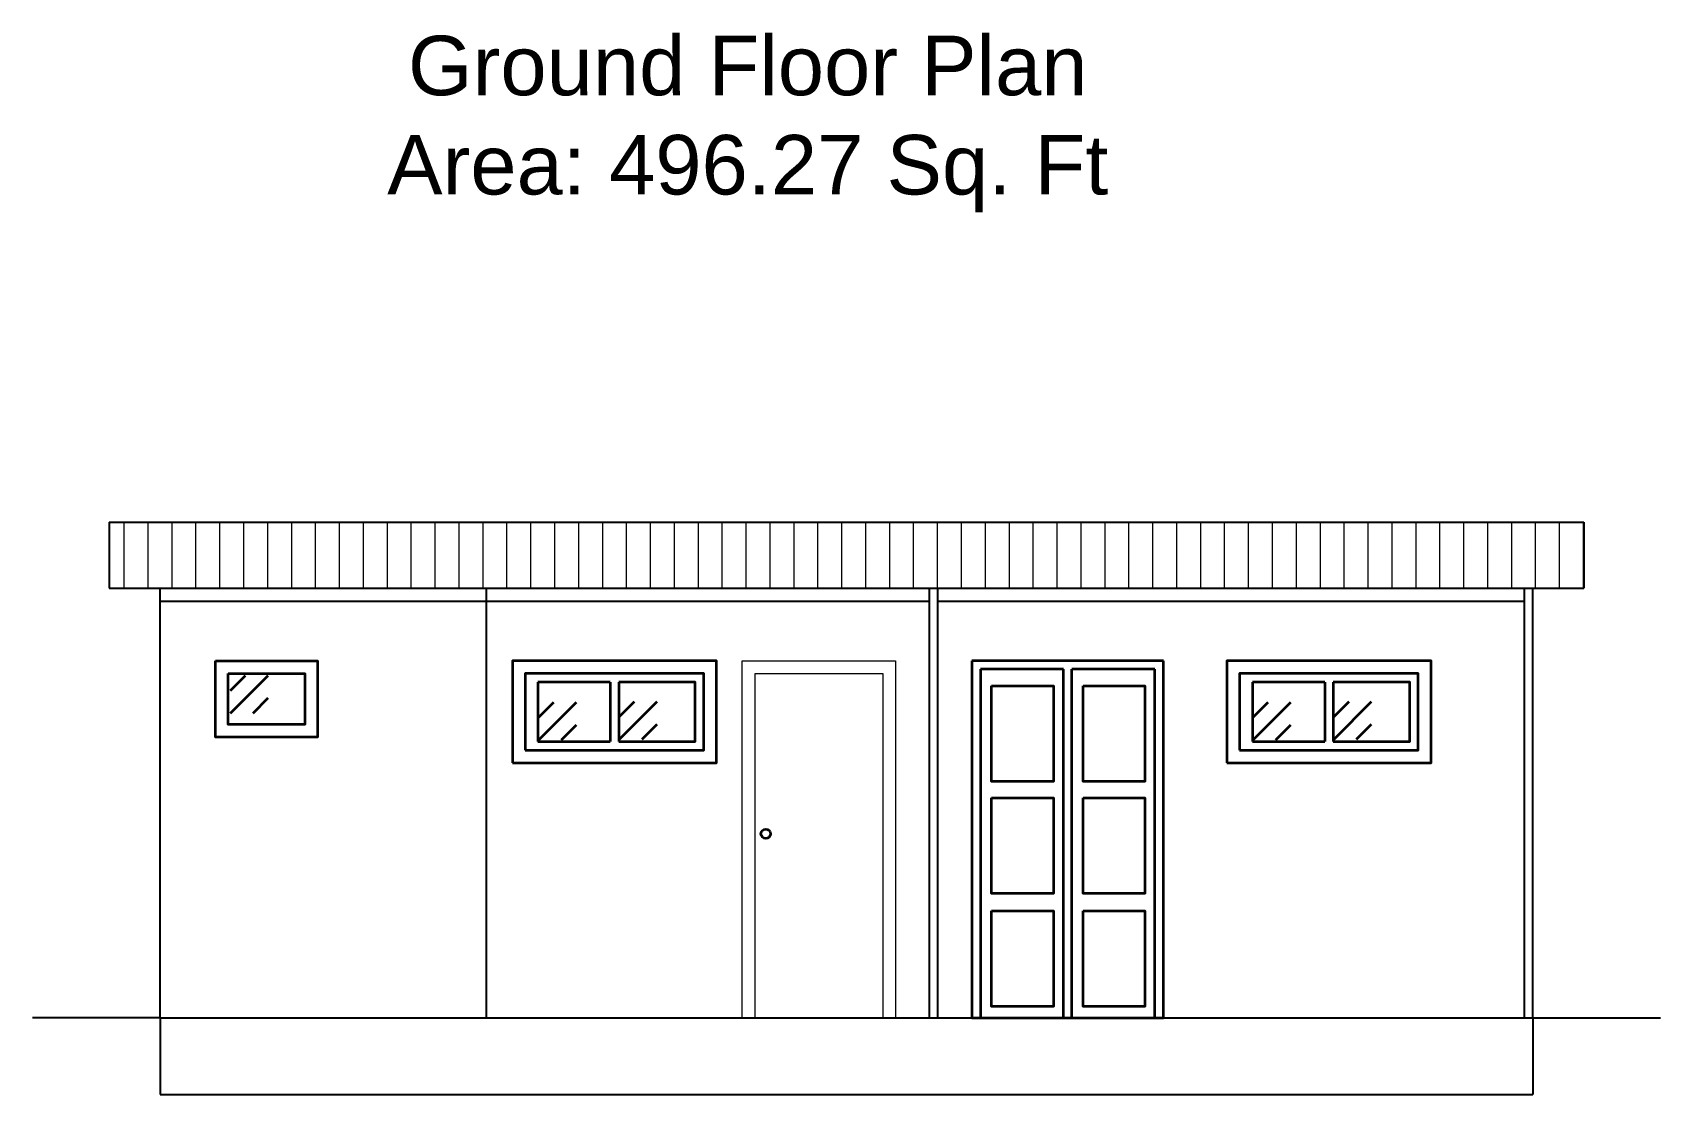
# Model space of a CAD drawing. Header units: inches. Extents: x 376358 to 406049, y -63575 to -53607.
# Drawn here: x 400264.7 to 400647.5, y -60756.1 to -60506.3 of the extents above; entities that cross this region are included whole.
import ezdxf

# ---------------------------------------------------------------- set-up
doc = ezdxf.new("R2010")
doc.units = ezdxf.units.IN
doc.header["$LTSCALE"] = 2
doc.header["$MEASUREMENT"] = 0
doc.layers.get('0').update_dxf_attribs({"linetype": 'CONTINUOUS'})
doc.layers.add('door', color=20, linetype='CONTINUOUS', lineweight=35)
doc.layers.add('steps', color=253, linetype='CONTINUOUS', lineweight=20)
doc.styles.get("Standard").update_dxf_attribs({"font": 'ARIALN.TTF'})

msp = doc.modelspace()

# ---------------------------------------------------------------- hatches: boundary and pattern name
at = {"layer": 'door', "ltscale": 0.5}
h = msp.add_hatch(dxfattribs=at)
h.set_pattern_fill('GOST_GLASS', color=256, scale=2.5)
h.set_pattern_definition([(45, (38456.395, -9712.285), (21.21320344, 0), [12.5, -17.5]), (45, (38461.699, -9712.285), (21.21320344, 0), [5, -25]), (45, (38456.395, -9706.982), (21.21320344, 0), [5, -25])])
h.paths.add_polyline_path([(400328.7, -60657.1), (400310.7, -60657.1), (400310.7, -60669.1), (400328.7, -60669.1)])
h = msp.add_hatch(dxfattribs=at)
h.set_pattern_fill('GOST_GLASS', color=256, scale=2.5)
h.set_pattern_definition([(45, (37850.07, -29998.422), (21.21320344, 0), [12.5, -17.5]), (45, (37855.373, -29998.422), (21.21320344, 0), [5, -25]), (45, (37850.07, -29993.119), (21.21320344, 0), [5, -25])])
h.paths.add_polyline_path([(400400.53, -60659.2), (400383.53, -60659.01), (400383.53, -60673.1), (400400.53, -60673.29)])
h = msp.add_hatch(dxfattribs=at)
h.set_pattern_fill('GOST_GLASS', color=256, scale=2.5)
h.set_pattern_definition([(45, (37869.07, -29998.237), (21.21320344, 0), [12.5, -17.5]), (45, (37874.373, -29998.237), (21.21320344, 0), [5, -25]), (45, (37869.07, -29992.934), (21.21320344, 0), [5, -25])])
h.paths.add_polyline_path([(400420.53, -60659.1), (400402.53, -60659.1), (400402.53, -60673.1), (400420.53, -60673.1)])
h = msp.add_hatch(dxfattribs=at)
h.set_pattern_fill('GOST_GLASS', color=256, scale=2.5)
h.set_pattern_definition([(45, (38018.07, -29998.422), (21.21320344, 0), [12.5, -17.5]), (45, (38023.373, -29998.422), (21.21320344, 0), [5, -25]), (45, (38018.07, -29993.119), (21.21320344, 0), [5, -25])])
h.paths.add_polyline_path([(400568.53, -60659.2), (400551.53, -60659.01), (400551.53, -60673.1), (400568.53, -60673.29)])
h = msp.add_hatch(dxfattribs=at)
h.set_pattern_fill('GOST_GLASS', color=256, scale=2.5)
h.set_pattern_definition([(45, (38037.07, -29998.237), (21.21320344, 0), [12.5, -17.5]), (45, (38042.373, -29998.237), (21.21320344, 0), [5, -25]), (45, (38037.07, -29992.934), (21.21320344, 0), [5, -25])])
h.paths.add_polyline_path([(400588.53, -60659.1), (400570.53, -60659.1), (400570.53, -60673.1), (400588.53, -60673.1)])
at = {"layer": 'steps', "ltscale": 0.3}
h = msp.add_hatch(dxfattribs=at)
h.set_pattern_fill('ANSI31', scale=45, angle=45)
h.paths.add_polyline_path([(400629.47, -60621.51), (400282.7, -60621.51), (400282.7, -60636.99), (400629.47, -60636.99)])

# ---------------------------------------------------------------- linework, layer by layer
at = {"ltscale": 0.5}
for p, q in [((400282.7, -60621.51), (400629.47, -60621.51)), ((400282.7, -60621.51), (400282.7, -60636.99)), ((400629.47, -60621.51), (400629.47, -60636.99)), ((400282.7, -60636.99), (400629.47, -60636.99)), ((400294.7, -60738.1), (400294.7, -60636.99)), ((400371.47, -60738.1), (400371.47, -60636.99)), ((400475.59, -60738.1), (400475.59, -60636.99)), ((400477.59, -60738.1), (400477.59, -60636.99)), ((400615.47, -60738.1), (400615.47, -60636.99)), ((400617.47, -60738.1), (400617.47, -60636.99)), ((400294.7, -60640.1), (400475.59, -60640.1)), ((400477.59, -60640.1), (400615.47, -60640.1)), ((400294.7, -60738.1), (400264.7, -60738.1)), ((400294.7, -60738.1), (400617.47, -60738.1)), ((400294.7, -60738.1), (400294.7, -60756.1)), ((400617.47, -60738.1), (400647.47, -60738.1)), ((400617.47, -60738.1), (400617.47, -60756.1)), ((400294.7, -60756.1), (400617.47, -60756.1))]:
    msp.add_line(p, q, dxfattribs=at)
at = {"layer": 'door', "ltscale": 0.5}
for p, q in [((400485.59, -60654.1), (400485.59, -60738.1)), ((400530.59, -60654.1), (400485.59, -60654.1)), ((400485.59, -60654.1), (400485.59, -60738.1)), ((400530.59, -60654.1), (400485.59, -60654.1)), ((400487.59, -60656.1), (400487.59, -60738.1)), ((400507.09, -60656.1), (400487.59, -60656.1)), ((400487.59, -60656.1), (400487.59, -60738.1)), ((400507.09, -60656.1), (400487.59, -60656.1)), ((400507.09, -60738.1), (400507.09, -60656.1)), ((400528.59, -60656.1), (400509.09, -60656.1)), ((400528.59, -60656.1), (400509.09, -60656.1)), ((400509.09, -60738.1), (400509.09, -60656.1)), ((400528.59, -60738.1), (400528.59, -60656.1)), ((400528.59, -60738.1), (400528.59, -60656.1)), ((400530.59, -60738.1), (400530.59, -60654.1)), ((400530.59, -60738.1), (400530.59, -60654.1)), ((400383.53, -60659.1), (400383.53, -60673.1)), ((400400.53, -60659.1), (400400.53, -60673.1)), ((400402.53, -60659.1), (400402.53, -60673.1)), ((400551.53, -60659.1), (400551.53, -60673.1)), ((400568.53, -60659.1), (400568.53, -60673.1)), ((400570.53, -60659.1), (400570.53, -60673.1)), ((400485.59, -60738.1), (400530.59, -60738.1))]:
    msp.add_line(p, q, dxfattribs=at)
for points in [[(400307.7, -60654.1), (400331.7, -60654.1), (400331.7, -60672.1), (400307.7, -60672.1)], [(400310.7, -60657.1), (400328.7, -60657.1), (400328.7, -60669.1), (400310.7, -60669.1)], [(400377.53, -60678.1), (400425.53, -60678.1), (400425.53, -60654.1), (400377.53, -60654.1)], [(400380.53, -60675.1), (400422.53, -60675.1), (400422.53, -60657.1), (400380.53, -60657.1)], [(400545.53, -60678.1), (400593.53, -60678.1), (400593.53, -60654.1), (400545.53, -60654.1)], [(400548.53, -60675.1), (400590.53, -60675.1), (400590.53, -60657.1), (400548.53, -60657.1)], [(400490.21, -60660.03), (400504.73, -60660.03), (400504.73, -60682.53), (400490.21, -60682.53)], [(400511.71, -60660.03), (400526.23, -60660.03), (400526.23, -60682.53), (400511.71, -60682.53)], [(400490.21, -60686.33), (400504.73, -60686.33), (400504.73, -60708.83), (400490.21, -60708.83)], [(400511.71, -60686.33), (400526.23, -60686.33), (400526.23, -60708.83), (400511.71, -60708.83)], [(400490.21, -60712.88), (400504.73, -60712.88), (400504.73, -60735.38), (400490.21, -60735.38)], [(400511.71, -60712.88), (400526.23, -60712.88), (400526.23, -60735.38), (400511.71, -60735.38)]]:
    msp.add_lwpolyline(points, close=True, dxfattribs=at)
for points in [[(400400.53, -60659.1), (400383.53, -60659.1)], [(400402.53, -60673.1), (400420.53, -60673.1), (400420.53, -60659.1), (400402.53, -60659.1)], [(400568.53, -60659.1), (400551.53, -60659.1)], [(400570.53, -60673.1), (400588.53, -60673.1), (400588.53, -60659.1), (400570.53, -60659.1)], [(400383.53, -60673.1), (400400.53, -60673.1)], [(400551.53, -60673.1), (400568.53, -60673.1)]]:
    msp.add_lwpolyline(points, dxfattribs=at)
msp.add_circle((400437.1, -60694.8), 1.12, dxfattribs=at)
at = {"layer": 'steps', "color": 7, "ltscale": 0.3}
for p, q in [((400431.59, -60738.1), (400431.59, -60654.1)), ((400431.59, -60654.1), (400467.59, -60654.1)), ((400434.59, -60738.1), (400434.59, -60657.1)), ((400434.59, -60657.1), (400464.59, -60657.1)), ((400464.59, -60657.1), (400464.59, -60738.1)), ((400467.59, -60654.1), (400467.59, -60738.1))]:
    msp.add_line(p, q, dxfattribs=at)

# ---------------------------------------------------------------- texts
at = {"color": 7, "linetype": 'ByBlock', "lineweight": 5, "insert": (400432.87, -60527.87), "char_height": 14, "width": 235.547, "attachment_point": 5}
msp.add_mtext('{\\fArial CE|b0|i0|c238|p34;Ground Floor Plan\\PArea: \\fArial CE|b0|i0|c0|p34;496.27\\fArial CE|b0|i0|c238|p34; Sq. Ft}', dxfattribs=at)

doc.saveas('drawing.dxf')
